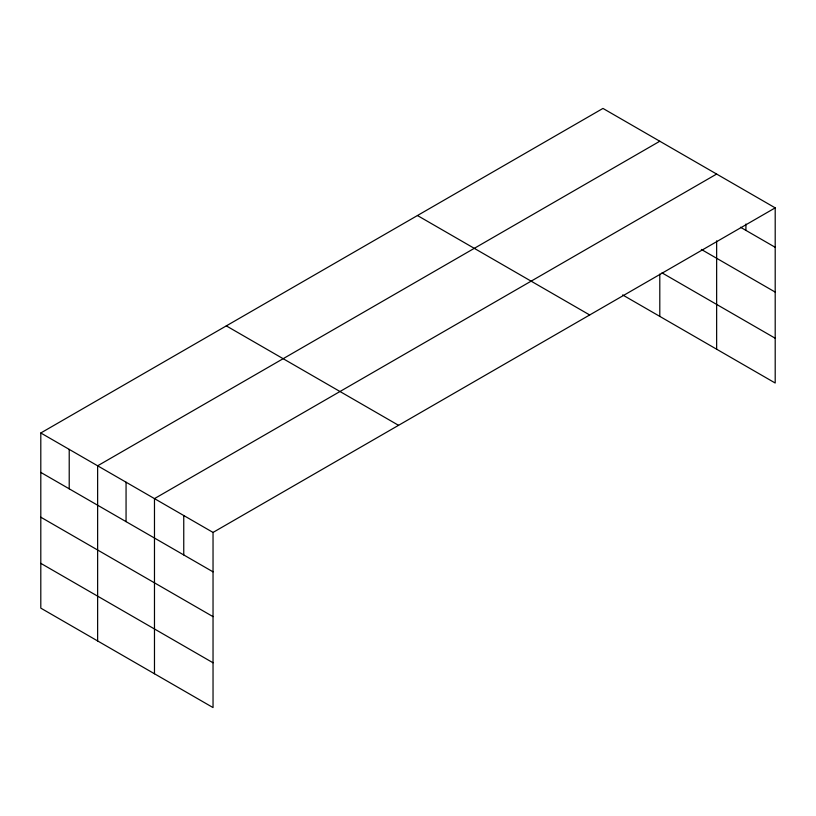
<?xml version="1.0" encoding="UTF-8"?>
<svg xmlns="http://www.w3.org/2000/svg" width="816" height="816" viewBox="0 0 816 816"><rect width="100%" height="100%" fill="white"/><g stroke="black" fill="none" stroke-linecap="round" stroke-linejoin="round"><path stroke-width="1.22" d="M40.8 432.98L213.037 532.43L213.037 707.574L40.8 608.134L40.8 432.98L602.963 108.426L775.2 207.866L775.2 383.02L622.639 294.933M659.797 141.239L97.634 465.803L97.634 640.948M716.642 174.053L154.479 498.617L154.479 673.771M213.037 532.43L775.2 207.866M740.5 227.256L775.2 247.299M701.342 249.441L775.2 292.087M661.99 272.86L775.2 338.232M417.445 215.526L589.682 314.966M226.318 325.88L398.555 425.32M40.8 472.413L213.037 571.853M40.8 517.201L213.037 616.641M40.8 563.346L213.037 662.786M745.916 224.033L745.916 230.387M716.642 240.853L716.642 349.207M659.797 274.094L659.797 316.394M183.753 515.518L183.753 554.951M126.062 482.205L126.062 521.638M69.217 449.392L69.217 488.825"/></g></svg>
